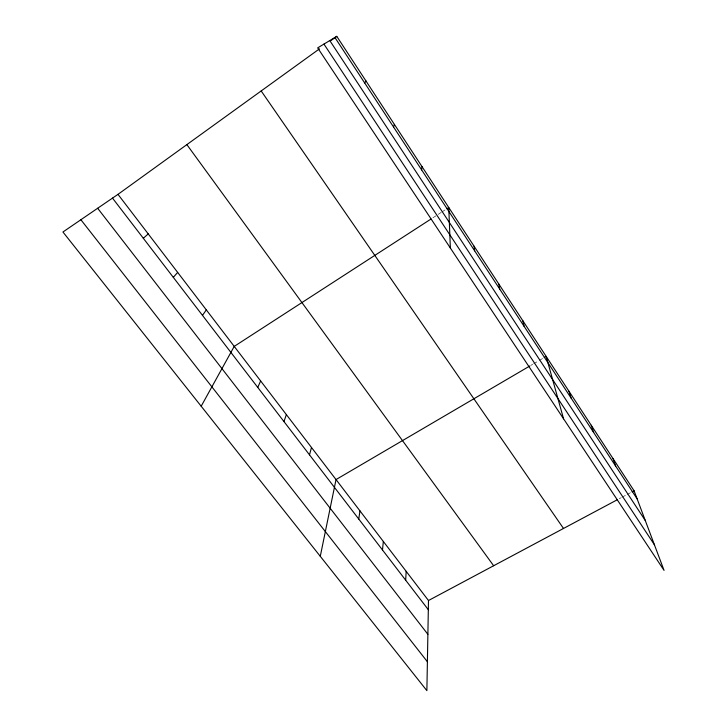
<?xml version="1.0" encoding="UTF-8"?>
<svg xmlns="http://www.w3.org/2000/svg" width="727" height="727" viewBox="0 0 727 727"><rect width="100%" height="100%" fill="white"/><g stroke="black" fill="none" stroke-linecap="round" stroke-linejoin="round"><path stroke-width="0.55" stroke-dasharray="3.63 2.73" d="M432.883 217.809L441.289 212.366M442.225 211.757L445.033 209.949M530.792 365.417L532.709 364.291M533.673 363.727L538.48 360.91M539.443 360.347L543.287 358.093M619.231 498.713L621.212 497.659M622.203 497.132L626.165 495.014M627.156 494.487L631.118 492.37"/><path stroke-width="1.09" d="M117.992 194.354L428.485 600.52L426.876 690.65L62.94 232.004L117.992 194.354L319.48 48.845M405.675 580.191L406.175 571.331M421.651 169.909L421.96 166.538M382.493 549.976L383.338 541.461M358.756 519.033L359.965 510.881M320.28 556.309L336.028 479.566L529.829 365.981M309.502 454.857L311.501 447.487M393.571 127.052L394.379 124.381M283.957 421.56L286.374 414.617M257.767 387.427L260.63 380.93M201.188 406.22L234.221 346.397L431.011 219.018M364.672 82.933L365.999 81.006M202.488 315.391L206.314 309.884M173.308 277.36L177.661 272.407M143.328 238.274L148.235 233.903M331.321 40.294L336.783 36.35L634.089 490.789L664.06 570.395L317.672 47.873L336.783 36.35M446.905 208.731L448.768 207.522L450.349 248.016M544.25 357.53L546.168 356.403L563.561 418.807M428.485 600.52L617.25 499.776M632.108 491.843L634.089 490.789M80.879 219.736L427.394 661.752M97.654 208.267L427.885 634.317M112.503 198.107L428.321 609.708M186.866 144.618L493.651 565.742M261.175 90.948L563.498 528.465M323.951 44.083L654.391 544.714M329.776 40.576L645.258 520.477M334.902 37.486L637.116 498.84M612.916 458.437L615.651 466.071M591.224 425.268L593.65 432.474M568.977 391.271L571.077 398.023M522.768 320.634L524.149 326.387M498.749 283.921L499.74 289.128M474.095 246.226L474.676 250.87"/></g></svg>
